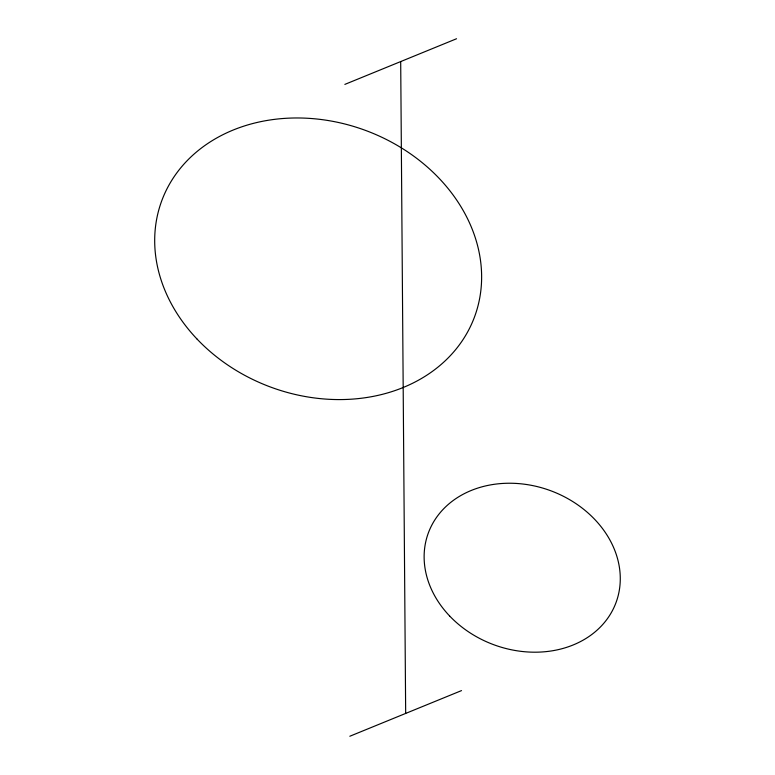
<?xml version="1.0" encoding="UTF-8"?>
<svg xmlns="http://www.w3.org/2000/svg" width="775" height="775" viewBox="0 0 775 775"><rect width="100%" height="100%" fill="white"/><g stroke="black" fill="none" stroke-linecap="round" stroke-linejoin="round"><path stroke-width="1.16" d="M344.846 84.398L456.543 38.75M349.816 736.25L461.522 690.602M400.694 61.574L405.674 713.426M197.15 339.169A166.819 136.817 20.4 0 0 473.845 318.69A166.819 136.817 20.4 0 0 283.485 118.468A166.819 136.817 20.4 0 0 197.15 339.169M449.597 615.951A100.091 82.092 20.4 0 0 615.612 603.657A100.091 82.092 20.4 0 0 501.396 483.532A100.091 82.092 20.4 0 0 449.597 615.951"/></g></svg>
